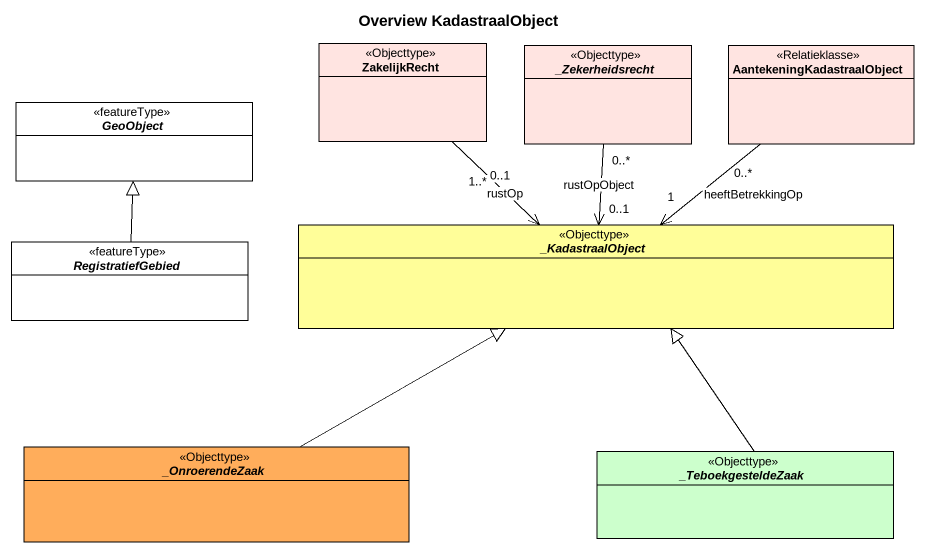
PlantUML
@startuml
title Overview KadastraalObject
hide circle
hide empty members
class ZakelijkRecht <<Objecttype>> #FFE4E1
abstract class "_Zekerheidsrecht" as Zekerheidsrecht <<Objecttype>> #FFE4E1
class AantekeningKadastraalObject <<Relatieklasse>> #FFE4E1
abstract class GeoObject <<featureType>>
abstract class RegistratiefGebied <<featureType>>
abstract class "_KadastraalObject" as KadastraalObject <<Objecttype>> #FFFE99
abstract class "_OnroerendeZaak" as OnroerendeZaak <<Objecttype>> #FFAD5B
abstract class "_TeboekgesteldeZaak" as TeboekgesteldeZaak <<Objecttype>> #CCFFCC
ZakelijkRecht "1..*" --> "0..1" KadastraalObject : rustOp
Zekerheidsrecht "0..*" --> "0..1" KadastraalObject : rustOpObject
AantekeningKadastraalObject "0..*" --> "1" KadastraalObject : heeftBetrekkingOp
RegistratiefGebied -up-|> GeoObject
OnroerendeZaak -right-|> KadastraalObject
TeboekgesteldeZaak -up-|> KadastraalObject
@enduml
